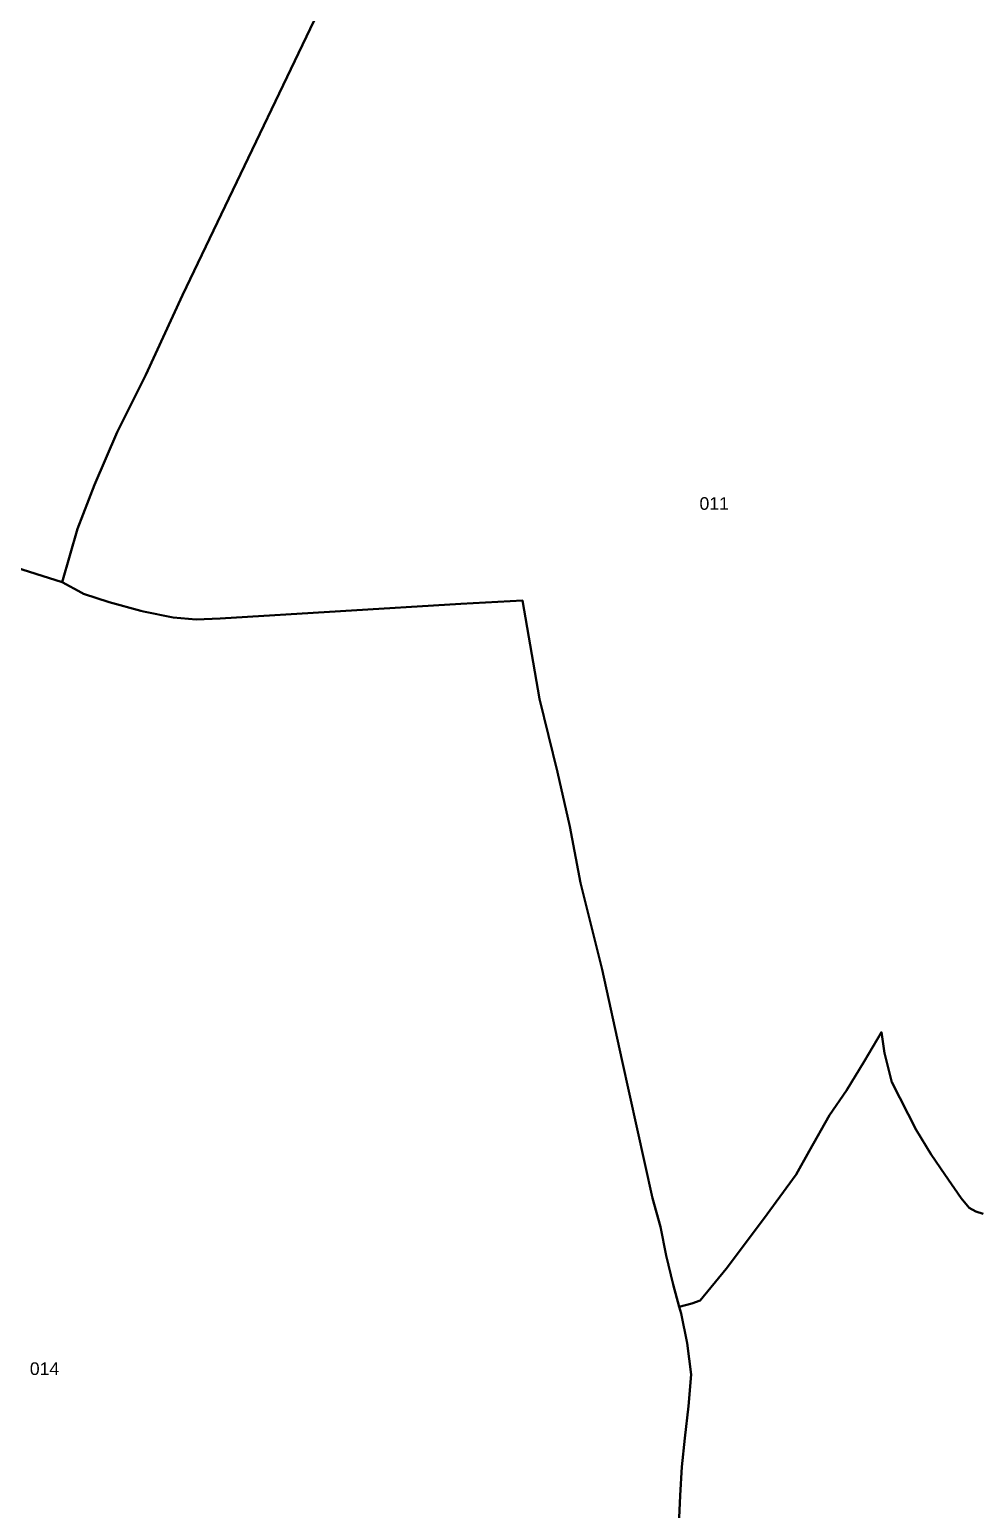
# Model space of a CAD drawing. Header units: metres. Extents: x 339638 to 364279, y 4598373 to 4630956.
# Drawn here: x 354638 to 356890, y 4609217 to 4612737 of the extents above; entities that cross this region are included whole.
import ezdxf
from ezdxf.enums import TextEntityAlignment as Align

# ---------------------------------------------------------------- set-up
doc = ezdxf.new("R2010")
doc.units = ezdxf.units.M
doc.layers.add('poligonos_rustico_txt', color=7, linetype='Continuous')
doc.layers.add('poligonos_rusticos', color=42, linetype='Continuous', lineweight=40)
doc.styles.add('Arial', font='arial.ttf')

msp = doc.modelspace()

# ---------------------------------------------------------------- linework, layer by layer
at = {"layer": 'poligonos_rusticos'}
for points in [[(355407.3, 4612950.8), (355001.4, 4612104.8), (354914.2, 4611915.3), (354846.7, 4611779.6), (354792.1, 4611654), (354752, 4611549.1), (354715.9, 4611422.5), (354231.1, 4611575.1)], [(356906.6, 4609919.8), (356888.8, 4609925.6), (356873.4, 4609934.5), (356854.4, 4609956.9), (356815.2, 4610013.5), (356782.5, 4610061.4), (356746.8, 4610119.8), (356689.3, 4610232.8), (356671.6, 4610302.4), (356664.4, 4610352.1), (356623.8, 4610282.5), (356581.3, 4610213.5), (356540.8, 4610154.3), (356492.3, 4610069.2), (356462, 4610013.2), (356383.7, 4609907.5), (356294.9, 4609789.4), (356233.3, 4609713.4), (356213.8, 4609706.6), (356183.4, 4609698.9), (356169.2, 4609752), (356152.1, 4609820.4), (356138.6, 4609889.3), (356119.9, 4609956.8), (356046.9, 4610287.3), (356000, 4610501.1), (355948.9, 4610707), (355923, 4610841.4), (355893.9, 4610970.2), (355851.2, 4611145.2), (355810.7, 4611378.7), (355663.6, 4611371.1), (355091.6, 4611336.2), (355034.3, 4611333.5), (354979.6, 4611338.4), (354908.9, 4611352.6), (354902.9, 4611354.2), (354827.4, 4611375.2), (354766.1, 4611395), (354762.6, 4611396.9), (354715.9, 4611422.5), (354752, 4611549.1), (354792.1, 4611654), (354846.7, 4611779.6), (354914.2, 4611915.3), (355001.4, 4612104.8), (355407.3, 4612950.8)], [(354231.1, 4611575.1), (354715.9, 4611422.5), (354762.6, 4611396.9), (354766.1, 4611395), (354827.4, 4611375.2), (354902.9, 4611354.2), (354908.9, 4611352.6), (354979.6, 4611338.4), (355034.3, 4611333.5), (355091.6, 4611336.2), (355663.6, 4611371.1), (355810.7, 4611378.7), (355851.2, 4611145.2), (355893.9, 4610970.2), (355923, 4610841.4), (355948.9, 4610707), (356000, 4610501.1), (356046.9, 4610287.3), (356119.9, 4609956.8), (356138.6, 4609889.3), (356152.1, 4609820.4), (356169.2, 4609752), (356183.4, 4609698.9), (356187.8, 4609682.7), (356202.4, 4609612.5), (356211.8, 4609538.1), (356205.5, 4609462.3), (356196.9, 4609386), (356189.7, 4609317.7), (356185.6, 4609250), (356182.4, 4609179)], [(356182.4, 4609179), (356185.6, 4609250), (356189.7, 4609317.7), (356196.9, 4609386), (356205.5, 4609462.3), (356211.8, 4609538.1), (356202.4, 4609612.5), (356187.8, 4609682.7), (356183.4, 4609698.9), (356213.8, 4609706.6), (356233.3, 4609713.4), (356294.9, 4609789.4), (356383.7, 4609907.5), (356462, 4610013.2), (356492.3, 4610069.2), (356540.8, 4610154.3), (356581.3, 4610213.5), (356623.8, 4610282.5), (356664.4, 4610352.1), (356671.6, 4610302.4), (356689.3, 4610232.8), (356746.8, 4610119.8), (356782.5, 4610061.4), (356815.2, 4610013.5), (356854.4, 4609956.9), (356873.4, 4609934.5), (356888.8, 4609925.6), (356906.6, 4609919.8)]]:
    msp.add_lwpolyline(points, dxfattribs=at)

# ---------------------------------------------------------------- texts
at = {"layer": 'poligonos_rustico_txt', "style": 'Arial'}
for s, p in [('011', (356266.7, 4611585.6)), ('014', (354673.5, 4609527.6))]:
    msp.add_text(s, height=30, dxfattribs=at).set_placement(p, align=Align.BOTTOM_CENTER)

doc.saveas('drawing.dxf')
